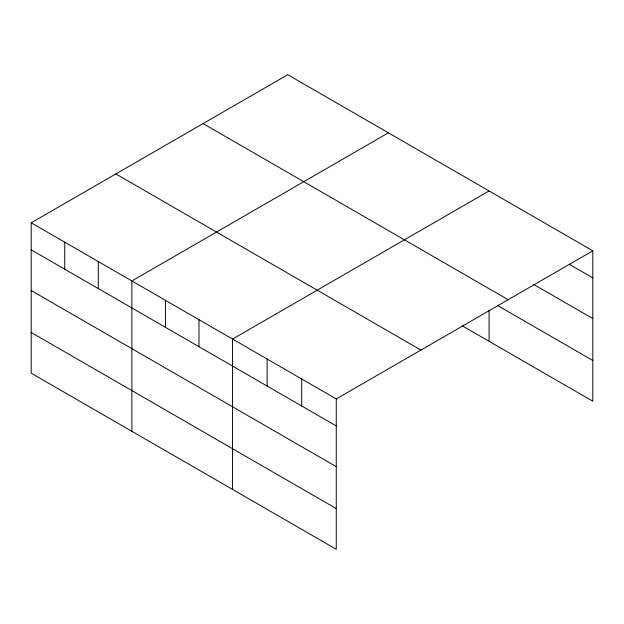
<?xml version="1.0" encoding="UTF-8"?>
<svg xmlns="http://www.w3.org/2000/svg" width="624" height="624" viewBox="0 0 624 624"><rect width="100%" height="100%" fill="white"/><g stroke="black" fill="none" stroke-linecap="round" stroke-linejoin="round"><path stroke-width="0.94" d="M31.2 222.815L336.266 398.939L336.266 549.292L31.2 373.168L31.2 222.815L287.734 74.708L592.8 250.832L592.8 401.185L462.228 325.806M388.409 132.826L131.875 280.933L131.875 431.285M489.076 190.952L232.541 339.058L232.541 489.411M336.266 398.939L592.8 250.832M569.189 264.217L592.8 277.852M533.77 284.474L592.8 318.552M203.081 123.583L508.147 299.707M497.507 305.471L592.8 360.485M115.853 173.94L420.919 350.064M31.2 249.834L336.266 425.958M31.2 290.534L336.266 466.658M31.2 332.467L336.266 508.591M489.076 310.292L489.076 341.305M301.688 378.979L301.688 405.998M267.119 359.018L267.119 386.038M198.986 319.683L198.986 346.702M165.43 300.308L165.43 327.327M98.311 261.565L98.311 288.577M64.756 242.19L64.756 269.209"/></g></svg>
